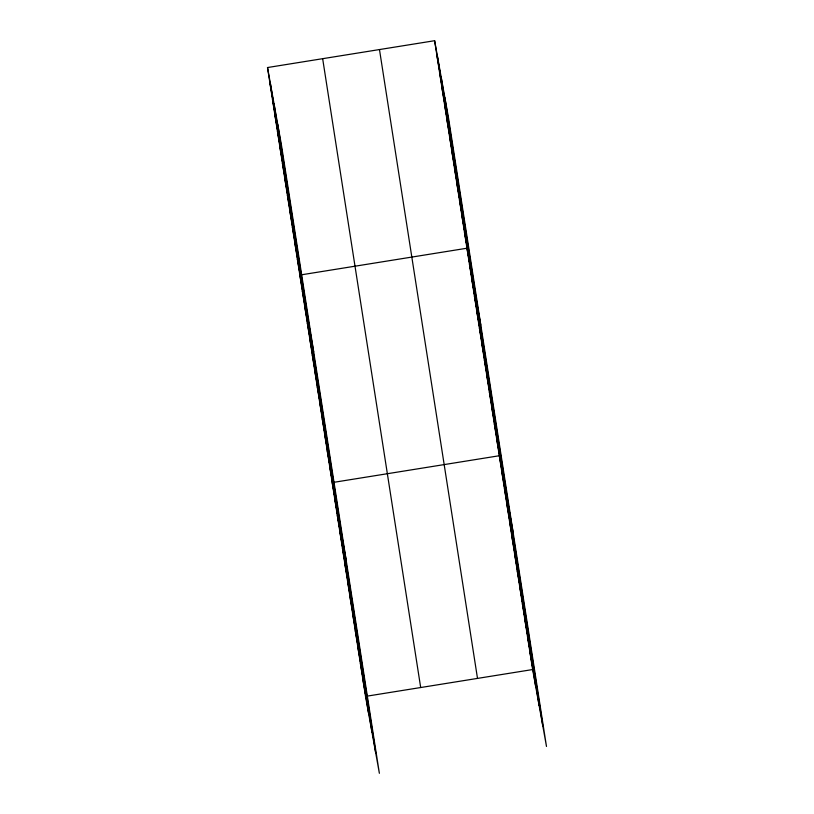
<?xml version="1.0" encoding="UTF-8"?>
<svg xmlns="http://www.w3.org/2000/svg" width="814" height="814" viewBox="0 0 814 814"><rect width="100%" height="100%" fill="white"/><g stroke="black" fill="none" stroke-linecap="round" stroke-linejoin="round"><path stroke-width="1.22" d="M267.511 67.542L281.349 144.454L379.375 773.3L365.537 696.387L267.511 67.542L434.625 40.7L448.463 117.613L546.489 746.458L532.651 669.546L434.625 40.7M365.537 696.387L532.651 669.546M437.108 56.665L439.987 72.66M439.601 72.629L442.48 88.624M442.083 88.594L444.963 104.579M444.576 104.548L447.456 120.543M447.069 120.513L449.939 136.508M449.552 136.477L452.431 152.472M452.045 152.442L454.924 168.437M454.527 168.406L457.407 184.402M457.02 184.371L459.9 200.356M459.503 200.325L462.383 216.321M461.996 216.29L464.875 232.285M464.489 232.255L467.358 248.25M480.809 325.132L466.971 248.219L299.857 275.061L313.695 351.974M469.464 264.184L472.334 280.179M471.947 280.148L474.827 296.143M474.44 296.103L477.319 312.098M476.923 312.067L479.802 328.062M479.415 328.032L482.295 344.027M481.898 343.996L484.778 359.992M484.391 359.961L487.271 375.956M486.884 375.926L489.753 391.921M489.367 391.89L492.246 407.875M491.86 407.845L494.739 423.84M494.342 423.809L497.222 439.804M496.835 439.774L499.715 455.769M513.156 532.651L499.318 455.738L332.214 482.58L346.052 559.493M501.882 472.181L504.761 488.176M504.446 488.634L507.326 504.629M507.01 505.077L509.89 521.072M509.574 521.52L512.454 537.515M512.138 537.973L515.018 553.968M514.702 554.415L517.582 570.411M517.266 570.868L520.146 586.853M519.831 587.311L522.71 603.306M522.395 603.754L525.274 619.749M524.959 620.207L527.838 636.202M527.523 636.65L530.402 652.645M530.087 653.103L532.966 669.088M269.994 83.506L272.873 99.501M272.487 99.471L275.366 115.466M274.979 115.435L277.849 131.42M277.462 131.39L280.342 147.385M279.955 147.354L282.834 163.349M282.438 163.319L285.317 179.314M284.931 179.284L287.81 195.279M287.413 195.248L290.293 211.243M289.906 211.213L292.786 227.208M292.399 227.167L295.268 243.162M294.882 243.132L297.761 259.127M297.375 259.096L300.244 275.091M302.35 291.025L305.23 307.02M304.833 306.99L307.712 322.985M307.326 322.954L310.205 338.939M309.808 338.909L312.688 354.904M312.301 354.873L315.181 370.869M314.794 370.838L317.663 386.833M317.277 386.803L320.156 402.798M319.77 402.767L322.649 418.762M322.252 418.732L325.132 434.717M324.745 434.686L327.625 450.681M327.228 450.651L330.108 466.646M329.721 466.615L332.6 482.61M334.768 499.023L337.647 515.018M337.332 515.476L340.211 531.471M339.896 531.918L342.775 547.914M342.46 548.371L345.339 564.356M345.024 564.814L347.904 580.809M347.588 581.257L350.468 597.252M350.152 597.71L353.032 613.705M352.716 614.153L355.596 630.148M355.28 630.596L358.16 646.591M357.845 647.049L360.724 663.044M360.409 663.491L363.288 679.486M362.973 679.944L365.852 695.929M444.841 97.507L542.877 726.353M441.117 76.801L539.143 705.646M437.505 56.695L535.531 685.541M379.477 49.562L477.503 678.398M322.659 58.689L420.685 687.525M277.727 124.349L375.763 753.194M274.003 103.643L372.029 732.488M270.39 83.537L368.416 712.382"/></g></svg>
